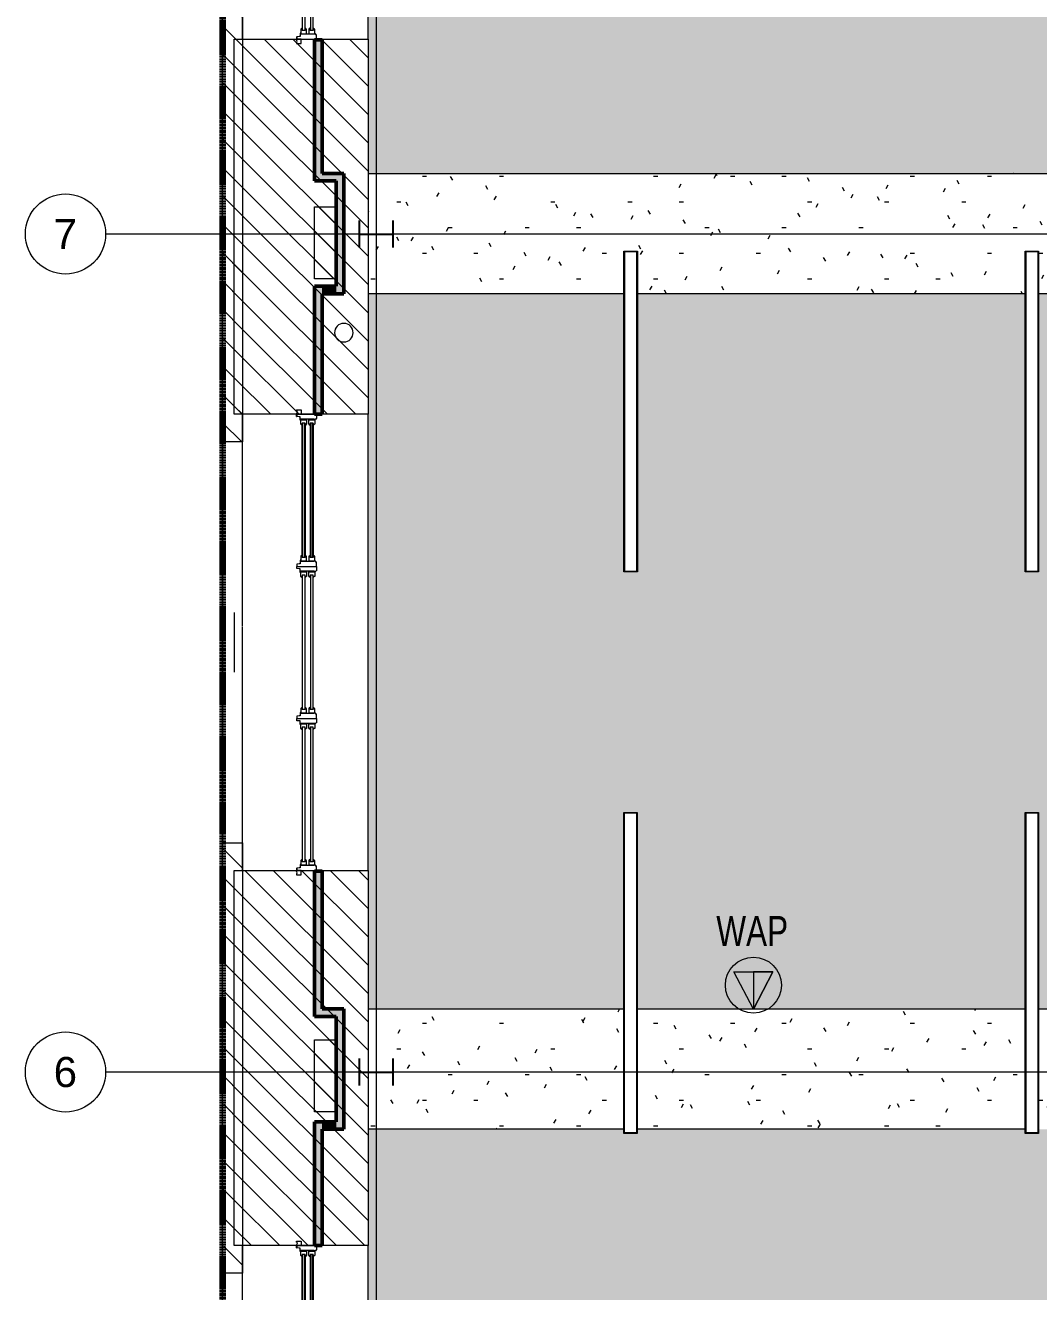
# Model space of a CAD drawing. Header units: inches. Extents: x -956 to 1409, y -1120 to 895.
# Drawn here: x -955.8 to -652.8, y -42 to 337 of the extents above; entities that cross this region are included whole.
import ezdxf

# ---------------------------------------------------------------- set-up
doc = ezdxf.new("R2010")
doc.units = ezdxf.units.IN
doc.header["$MEASUREMENT"] = 0
for name, pattern in [('Double Dash 3_8_', [1, 0.375, -0.125, 0.125, -0.125, 0.125, -0.125]), ('Grid Line', [0.875, 0.5, -0.125, 0.125, -0.125]), ('Grid Line 1_2_', [0.875, 0.5, -0.125, 0.125, -0.125]), ('Grid Line 1_4_', [0.4375, 0.25, -0.0625, 0.0625, -0.0625]), ('Overhead', [0.15625, 0.09375, -0.0625])]:
    doc.linetypes.add(name, pattern=pattern)
for name, color, linetype, lineweight in [('A-ANNO-NOTE', 131, 'Continuous', 9), ('A-CLNG', 13, 'Continuous', 13), ('A-CLNG-PATT', 13, 'Continuous', 13), ('A-DETL', 90, 'Continuous', 9), ('A-DETL-GENF', 92, 'Continuous', 13), ('A-GENM', 13, 'Continuous', 13), ('A-GLAZ', 151, 'Continuous', 13), ('A-WALL', 113, 'Continuous', 13), ('A-WALL-PATT', 111, 'Continuous', 13), ('E-LITE-EQPM', 33, 'Continuous', 9), ('I-WALL', 2, 'Continuous', 13), ('S-COLS-SYMB', 171, 'Continuous', 20), ('S-GRID', 1, 'Continuous', 9), ('S-GRID-IDEN', 1, 'Continuous', 9)]:
    doc.layers.add(name, color=color, linetype=linetype, lineweight=lineweight)
doc.styles.add('Arial', font='arial.ttf', dxfattribs={"height": 9})
doc.styles.add('Arial_1', font='arial.ttf', dxfattribs={"width": 0.75, "height": 9})
pattern_1 = [(135, (0, 0), (-4.24264, -4.24264), [])]
pattern_2 = [(0, (0, 0), (30.72, 7.68), [1.267, -21.773, 1.267, -21.773, -122.88]), (0, (0, 0), (30.72, 7.68), [-46.08, 1.267, -44.813, 1.267, -21.773, -53.76]), (0, (0, 0), (30.72, 7.68), [-115.2, 1.267, -14.093, 1.267, -37.133]), (120, (11.52, 3.84), (-22.011075, 22.7643), [1.267, -21.773, 1.267, -21.773, -122.88]), (120, (11.52, 3.84), (-22.011075, 22.7643), [-46.08, 1.267, -44.813, 1.267, -21.773, -53.76]), (120, (11.52, 3.84), (-22.011075, 22.7643), [-115.2, 1.267, -14.093, 1.267, -37.133]), (240, (15.36, 19.2), (-8.708925, -30.4443), [1.267, -21.773, 1.267, -21.773, -122.88]), (240, (15.36, 19.2), (-8.708925, -30.4443), [-46.08, 1.267, -44.813, 1.267, -21.773, -53.76]), (240, (15.36, 19.2), (-8.708925, -30.4443), [-115.2, 1.267, -14.093, 1.267, -37.133])]

# ---------------------------------------------------------------- blocks, each defined once
blk = doc.blocks.new('Lighting - Pendant-Finelite-HP4-D - HP-4 D-8_-SO-3000K-120-FA-SC-3361575-7TH FLOOR TELECOM RCP')
at = {"layer": 'E-LITE-EQPM', "color": 9}
for p, q in [((48, 2), (-48, 2)), ((-48, 2), (-48, -2)), ((47.875, 1.875), (-47.875, 1.875)), ((-47.875, 1.875), (-47.875, -1.875)), ((-47.875, 1.875), (47.875, 1.875)), ((-47.875, -1.875), (-47.875, 1.875)), ((47.875, -1.875), (47.875, 1.875)), ((47.875, 1.875), (47.875, -1.875)), ((48, -2), (48, 2)), ((-48, -2), (48, -2)), ((-47.875, -1.875), (47.875, -1.875)), ((47.875, -1.875), (-47.875, -1.875))]:
    blk.add_line(p, q, dxfattribs=at)
blk = doc.blocks.new('Window_Double-Hung-3-Wide-Sterling_Kolbe - 11Ft 4 1_2In W x 6Ft 8 7_16In  H _UDH4036-3_-4393387-7TH FLOOR TELECOM RCP')
at = {"layer": 'A-DETL-GENF', "lineweight": 9}
h = blk.add_hatch(color=256, dxfattribs=at)
h.paths.add_polyline_path([(52.24, -7.16), (52.24, -7.04), (12.24, -7.04), (12.24, -7.16), (32.76, -7.16)], flags=0)
h.paths.add_polyline_path([(52.24, -7.79), (12.24, -7.79), (12.24, -7.91), (52.24, -7.91)], flags=0)
h.paths.add_polyline_path([(52.24, -5.34), (12.24, -5.34), (12.24, -5.46), (52.24, -5.46)], flags=0)
h.paths.add_polyline_path([(52.24, -4.59), (12.24, -4.59), (12.24, -4.71), (52.24, -4.71)], flags=0)
h = blk.add_hatch(color=256, dxfattribs=at)
h.paths.add_polyline_path([(97.74, -5.46), (97.74, -5.34), (57.74, -5.34), (57.74, -5.46)], flags=0)
h.paths.add_polyline_path([(97.74, -4.71), (97.74, -4.59), (57.74, -4.59), (57.74, -4.71)], flags=0)
h.paths.add_polyline_path([(97.74, -7.79), (57.74, -7.79), (57.74, -7.91), (97.74, -7.91)], flags=0)
h.paths.add_polyline_path([(97.74, -7.04), (57.74, -7.04), (57.74, -7.16), (97.74, -7.16)], flags=0)
at = {"layer": 'A-GLAZ', "lineweight": 9}
h = blk.add_hatch(color=256, dxfattribs=at)
h.paths.add_polyline_path([(6.74, -5.34), (-33.26, -5.34), (-33.26, -5.46), (6.74, -5.46)], flags=0)
h.paths.add_polyline_path([(6.74, -7.04), (-33.26, -7.04), (-33.26, -7.16), (6.74, -7.16)], flags=0)
h.paths.add_polyline_path([(6.74, -7.91), (6.74, -7.79), (-33.26, -7.79), (-33.26, -7.91)], flags=0)
h.paths.add_polyline_path([(6.74, -4.59), (-33.26, -4.59), (-33.26, -4.71), (6.74, -4.71)], flags=0)
at = {"layer": 'A-DETL-GENF', "color": 9, "lineweight": 9}
for p, q in [((-36.01, -3.66), (-34.71, -3.66)), ((-36.01, -9.53), (-36.01, -3.66)), ((-34.71, -3.66), (-34.71, -3.78)), ((-34.71, -3.78), (-34.46, -3.94)), ((8.19, -3.78), (7.94, -3.94)), ((8.19, -3.66), (8.19, -3.78)), ((9.49, -3.66), (8.19, -3.66)), ((9.49, -3.66), (10.79, -3.66)), ((9.49, -9.53), (9.49, -3.66)), ((9.49, -9.53), (9.49, -3.66)), ((10.79, -3.66), (10.79, -3.78)), ((10.79, -3.78), (11.04, -3.94)), ((53.69, -3.78), (53.44, -3.94)), ((53.69, -3.66), (53.69, -3.78)), ((54.99, -3.66), (53.69, -3.66)), ((54.99, -9.53), (54.99, -3.66)), ((54.99, -3.66), (56.29, -3.66)), ((54.99, -9.53), (54.99, -3.66)), ((56.29, -3.66), (56.29, -3.78)), ((56.29, -3.78), (56.54, -3.94)), ((99.19, -3.78), (98.94, -3.94)), ((99.19, -3.66), (99.19, -3.78)), ((100.49, -3.66), (99.19, -3.66)), ((100.49, -9.53), (100.49, -3.66)), ((-34.53, -4.3), (-34.53, -8.46)), ((-34.46, -4.3), (-34.53, -4.3)), ((-34.46, -3.94), (-34.46, -4.3)), ((-34.37, -4.18), (-33.01, -4.18)), ((-34.37, -5.9), (-34.37, -4.18)), ((-33.01, -5.9), (-34.37, -5.9)), ((-34.37, -6.62), (-33.01, -6.62)), ((-34.37, -8.34), (-34.37, -6.62)), ((-32.76, -4.59), (-33.38, -4.59)), ((-33.38, -4.59), (-33.38, -5.52)), ((-33.38, -5.52), (-32.76, -5.52)), ((-32.76, -7.03), (-33.38, -7.03)), ((-33.38, -7.03), (-33.38, -7.97)), ((6.74, -4.59), (-33.26, -4.59)), ((-33.26, -4.59), (-33.26, -4.71)), ((-33.26, -4.59), (6.74, -4.59)), ((-33.26, -4.71), (-33.26, -4.59)), ((-33.26, -4.71), (6.74, -4.71)), ((6.74, -4.71), (-33.26, -4.71)), ((6.74, -5.34), (-33.26, -5.34)), ((-33.26, -5.34), (-33.26, -5.46)), ((-33.26, -5.34), (6.74, -5.34)), ((-33.26, -5.46), (-33.26, -5.34)), ((-33.26, -5.46), (6.74, -5.46)), ((6.74, -5.46), (-33.26, -5.46)), ((6.74, -7.04), (-33.26, -7.04)), ((-33.26, -7.04), (-33.26, -7.16)), ((-33.26, -7.04), (6.74, -7.04)), ((-33.26, -7.16), (-33.26, -7.04)), ((-33.26, -7.16), (6.74, -7.16)), ((6.74, -7.16), (-33.26, -7.16)), ((-33.01, -4.18), (-33.01, -4.27)), ((-33.01, -4.27), (-32.76, -4.52)), ((-33.01, -5.84), (-32.76, -5.59)), ((-32.76, -5.59), (-33.01, -5.84)), ((-33.01, -5.9), (-33.01, -5.84)), ((-33.01, -5.84), (-33.01, -5.9)), ((-33.01, -6.62), (-33.01, -6.72)), ((-33.01, -6.72), (-32.76, -6.97)), ((-32.76, -4.52), (-32.76, -4.59)), ((-32.76, -5.59), (-32.76, -5.52)), ((-32.76, -5.52), (-32.76, -5.59)), ((-32.76, -6.97), (-32.76, -7.03)), ((6.49, -4.27), (6.24, -4.52)), ((6.24, -4.52), (6.24, -4.59)), ((6.24, -4.59), (6.87, -4.59)), ((6.24, -5.59), (6.24, -5.52)), ((6.24, -5.52), (6.24, -5.59)), ((6.87, -5.52), (6.24, -5.52)), ((6.49, -5.84), (6.24, -5.59)), ((6.24, -5.59), (6.49, -5.84)), ((6.49, -6.72), (6.24, -6.97)), ((6.24, -6.97), (6.24, -7.03)), ((6.24, -7.03), (6.87, -7.03)), ((6.49, -4.18), (6.49, -4.27)), ((7.85, -4.18), (6.49, -4.18)), ((6.49, -5.9), (6.49, -5.84)), ((6.49, -5.84), (6.49, -5.9)), ((6.49, -5.9), (7.85, -5.9)), ((6.49, -6.62), (6.49, -6.72)), ((7.85, -6.62), (6.49, -6.62)), ((6.74, -4.71), (6.74, -4.59)), ((6.74, -4.59), (6.74, -4.71)), ((6.74, -5.46), (6.74, -5.34)), ((6.74, -5.34), (6.74, -5.46)), ((6.74, -7.16), (6.74, -7.04)), ((6.74, -7.04), (6.74, -7.16)), ((6.87, -4.59), (6.87, -5.52)), ((6.87, -7.03), (6.87, -7.97)), ((7.85, -5.9), (7.85, -4.18)), ((7.85, -8.34), (7.85, -6.62)), ((7.94, -3.94), (7.94, -4.3)), ((7.94, -4.3), (8.01, -4.3)), ((8.01, -4.3), (8.01, -8.46)), ((10.97, -4.3), (10.97, -8.46)), ((11.04, -4.3), (10.97, -4.3)), ((11.04, -3.94), (11.04, -4.3)), ((11.13, -4.18), (12.49, -4.18)), ((11.13, -5.9), (11.13, -4.18)), ((12.49, -5.9), (11.13, -5.9)), ((11.13, -6.62), (12.49, -6.62)), ((11.13, -8.34), (11.13, -6.62)), ((12.74, -4.59), (12.12, -4.59)), ((12.12, -4.59), (12.12, -5.52)), ((12.12, -5.52), (12.74, -5.52)), ((12.74, -7.03), (12.12, -7.03)), ((12.12, -7.03), (12.12, -7.97)), ((52.24, -4.59), (12.24, -4.59)), ((12.24, -4.59), (12.24, -4.71)), ((52.24, -4.59), (12.24, -4.59)), ((12.24, -4.59), (12.24, -4.71)), ((12.24, -4.71), (52.24, -4.71)), ((12.24, -4.71), (52.24, -4.71)), ((52.24, -5.34), (12.24, -5.34)), ((12.24, -5.34), (12.24, -5.46)), ((52.24, -5.34), (12.24, -5.34)), ((12.24, -5.34), (12.24, -5.46)), ((12.24, -5.46), (52.24, -5.46)), ((12.24, -5.46), (52.24, -5.46)), ((52.24, -7.04), (12.24, -7.04)), ((12.24, -7.04), (12.24, -7.16)), ((52.24, -7.04), (12.24, -7.04)), ((12.24, -7.04), (12.24, -7.16)), ((12.24, -7.16), (52.24, -7.16)), ((12.24, -7.16), (52.24, -7.16)), ((12.49, -4.18), (12.49, -4.27)), ((12.49, -4.27), (12.74, -4.52)), ((12.49, -5.84), (12.74, -5.59)), ((12.74, -5.59), (12.49, -5.84)), ((12.49, -5.9), (12.49, -5.84)), ((12.49, -5.84), (12.49, -5.9)), ((12.49, -6.62), (12.49, -6.72)), ((12.49, -6.72), (12.74, -6.97)), ((12.74, -4.52), (12.74, -4.59)), ((12.74, -5.59), (12.74, -5.52)), ((12.74, -5.52), (12.74, -5.59)), ((12.74, -6.97), (12.74, -7.03)), ((51.99, -4.27), (51.74, -4.52)), ((51.74, -4.52), (51.74, -4.59)), ((51.74, -4.59), (52.37, -4.59)), ((51.74, -5.59), (51.74, -5.52)), ((51.74, -5.52), (51.74, -5.59)), ((52.37, -5.52), (51.74, -5.52)), ((51.99, -5.84), (51.74, -5.59)), ((51.74, -5.59), (51.99, -5.84)), ((51.99, -6.72), (51.74, -6.97)), ((51.74, -6.97), (51.74, -7.03)), ((51.74, -7.03), (52.37, -7.03)), ((51.99, -4.18), (51.99, -4.27)), ((53.35, -4.18), (51.99, -4.18)), ((51.99, -5.9), (51.99, -5.84)), ((51.99, -5.84), (51.99, -5.9)), ((51.99, -5.9), (53.35, -5.9)), ((51.99, -6.62), (51.99, -6.72)), ((53.35, -6.62), (51.99, -6.62)), ((52.24, -4.71), (52.24, -4.59)), ((52.24, -4.71), (52.24, -4.59)), ((52.24, -5.46), (52.24, -5.34)), ((52.24, -5.46), (52.24, -5.34)), ((52.24, -7.16), (52.24, -7.04)), ((52.24, -7.16), (52.24, -7.04)), ((52.37, -4.59), (52.37, -5.52)), ((52.37, -7.03), (52.37, -7.97)), ((53.35, -5.9), (53.35, -4.18)), ((53.35, -8.34), (53.35, -6.62)), ((53.44, -3.94), (53.44, -4.3)), ((53.44, -4.3), (53.51, -4.3)), ((53.51, -4.3), (53.51, -8.46)), ((56.47, -4.3), (56.47, -8.46)), ((56.54, -4.3), (56.47, -4.3)), ((56.54, -3.94), (56.54, -4.3)), ((56.63, -4.18), (57.99, -4.18)), ((56.63, -5.9), (56.63, -4.18)), ((57.99, -5.9), (56.63, -5.9)), ((56.63, -6.62), (57.99, -6.62)), ((56.63, -8.34), (56.63, -6.62)), ((58.24, -4.59), (57.62, -4.59)), ((57.62, -4.59), (57.62, -5.52)), ((57.62, -5.52), (58.24, -5.52)), ((58.24, -7.03), (57.62, -7.03)), ((57.62, -7.03), (57.62, -7.97)), ((97.74, -4.59), (57.74, -4.59)), ((57.74, -4.59), (57.74, -4.71)), ((97.74, -4.59), (57.74, -4.59)), ((57.74, -4.59), (57.74, -4.71)), ((57.74, -4.71), (97.74, -4.71)), ((57.74, -4.71), (97.74, -4.71)), ((97.74, -5.34), (57.74, -5.34)), ((57.74, -5.34), (57.74, -5.46)), ((97.74, -5.34), (57.74, -5.34)), ((57.74, -5.34), (57.74, -5.46)), ((57.74, -5.46), (97.74, -5.46)), ((57.74, -5.46), (97.74, -5.46)), ((97.74, -7.04), (57.74, -7.04)), ((57.74, -7.04), (57.74, -7.16)), ((97.74, -7.04), (57.74, -7.04)), ((57.74, -7.04), (57.74, -7.16)), ((57.74, -7.16), (97.74, -7.16)), ((57.74, -7.16), (97.74, -7.16)), ((57.99, -4.18), (57.99, -4.27)), ((57.99, -4.27), (58.24, -4.52)), ((57.99, -5.84), (58.24, -5.59)), ((58.24, -5.59), (57.99, -5.84)), ((57.99, -5.9), (57.99, -5.84)), ((57.99, -5.84), (57.99, -5.9)), ((57.99, -6.62), (57.99, -6.72)), ((57.99, -6.72), (58.24, -6.97)), ((58.24, -4.52), (58.24, -4.59)), ((58.24, -5.59), (58.24, -5.52)), ((58.24, -5.52), (58.24, -5.59)), ((58.24, -6.97), (58.24, -7.03)), ((97.49, -4.27), (97.24, -4.52)), ((97.24, -4.52), (97.24, -4.59)), ((97.24, -4.59), (97.87, -4.59)), ((97.24, -5.59), (97.24, -5.52)), ((97.24, -5.52), (97.24, -5.59)), ((97.87, -5.52), (97.24, -5.52)), ((97.49, -5.84), (97.24, -5.59)), ((97.24, -5.59), (97.49, -5.84)), ((97.49, -6.72), (97.24, -6.97)), ((97.24, -6.97), (97.24, -7.03)), ((97.24, -7.03), (97.87, -7.03)), ((97.49, -4.18), (97.49, -4.27)), ((98.85, -4.18), (97.49, -4.18)), ((97.49, -5.9), (97.49, -5.84)), ((97.49, -5.84), (97.49, -5.9)), ((97.49, -5.9), (98.85, -5.9)), ((97.49, -6.62), (97.49, -6.72)), ((98.85, -6.62), (97.49, -6.62)), ((97.74, -4.71), (97.74, -4.59)), ((97.74, -4.71), (97.74, -4.59)), ((97.74, -5.46), (97.74, -5.34)), ((97.74, -5.46), (97.74, -5.34)), ((97.74, -7.16), (97.74, -7.04)), ((97.74, -7.16), (97.74, -7.04)), ((97.87, -4.59), (97.87, -5.52)), ((97.87, -7.03), (97.87, -7.97)), ((98.85, -5.9), (98.85, -4.18)), ((98.85, -8.34), (98.85, -6.62)), ((98.94, -3.94), (98.94, -4.3)), ((98.94, -4.3), (99.01, -4.3)), ((99.01, -4.3), (99.01, -8.46)), ((-37.32, -8.23), (-36.01, -8.23)), ((-37.32, -9.6), (-37.32, -8.23)), ((-37, -9.6), (-37.32, -9.6)), ((-37, -9.54), (-36.67, -9.41)), ((-37, -9.6), (-37, -9.54)), ((-36.67, -9.41), (-36.25, -9.6)), ((-35.33, -9.6), (-36.25, -9.6)), ((-36.01, -8.23), (-36.01, -9.53)), ((-35.32, -9.53), (-36.01, -9.53)), ((-36.01, -9.53), (-35.32, -9.53)), ((-35.33, -9.6), (-35.32, -9.53)), ((-35.26, -8.78), (-35.32, -9.53)), ((-35.26, -8.54), (-35.26, -8.78)), ((-34.53, -8.54), (-35.26, -8.54)), ((-34.53, -8.46), (-34.21, -8.46)), ((-34.21, -8.54), (-34.53, -8.54)), ((-33.01, -8.34), (-34.37, -8.34)), ((-34.21, -8.46), (-34.21, -8.54)), ((-33.38, -7.97), (-32.76, -7.97)), ((6.74, -7.79), (-33.26, -7.79)), ((-33.26, -7.79), (-33.26, -7.91)), ((-33.26, -7.79), (6.74, -7.79)), ((-33.26, -7.91), (-33.26, -7.79)), ((-33.26, -7.91), (6.74, -7.91)), ((6.74, -7.91), (-33.26, -7.91)), ((-33.01, -8.28), (-32.76, -8.03)), ((-32.76, -8.03), (-33.01, -8.28)), ((-33.01, -8.34), (-33.01, -8.28)), ((-33.01, -8.28), (-33.01, -8.34)), ((-32.76, -8.03), (-32.76, -7.97)), ((-32.76, -7.97), (-32.76, -8.03)), ((6.24, -8.03), (6.24, -7.97)), ((6.24, -7.97), (6.24, -8.03)), ((6.87, -7.97), (6.24, -7.97)), ((6.49, -8.28), (6.24, -8.03)), ((6.24, -8.03), (6.49, -8.28)), ((6.49, -8.34), (6.49, -8.28)), ((6.49, -8.28), (6.49, -8.34)), ((6.49, -8.34), (7.85, -8.34)), ((6.74, -7.91), (6.74, -7.79)), ((6.74, -7.79), (6.74, -7.91)), ((7.69, -8.46), (7.69, -8.54)), ((8.01, -8.46), (7.69, -8.46)), ((7.69, -8.54), (8.01, -8.54)), ((8.01, -8.54), (8.74, -8.54)), ((8.74, -8.54), (8.74, -8.78)), ((8.74, -8.78), (8.81, -9.53)), ((8.81, -9.53), (9.49, -9.53)), ((10.18, -9.53), (9.49, -9.53)), ((10.24, -8.78), (10.18, -9.53)), ((10.24, -8.54), (10.24, -8.78)), ((10.97, -8.54), (10.24, -8.54)), ((10.97, -8.46), (11.29, -8.46)), ((11.29, -8.54), (10.97, -8.54)), ((12.49, -8.34), (11.13, -8.34)), ((11.29, -8.46), (11.29, -8.54)), ((12.12, -7.97), (12.74, -7.97)), ((52.24, -7.79), (12.24, -7.79)), ((12.24, -7.79), (12.24, -7.91)), ((52.24, -7.79), (12.24, -7.79)), ((12.24, -7.79), (12.24, -7.91)), ((12.24, -7.91), (52.24, -7.91)), ((12.24, -7.91), (52.24, -7.91)), ((12.49, -8.28), (12.74, -8.03)), ((12.74, -8.03), (12.49, -8.28)), ((12.49, -8.34), (12.49, -8.28)), ((12.49, -8.28), (12.49, -8.34)), ((12.74, -8.03), (12.74, -7.97)), ((12.74, -7.97), (12.74, -8.03)), ((51.74, -8.03), (51.74, -7.97)), ((51.74, -7.97), (51.74, -8.03)), ((52.37, -7.97), (51.74, -7.97)), ((51.99, -8.28), (51.74, -8.03)), ((51.74, -8.03), (51.99, -8.28)), ((51.99, -8.34), (51.99, -8.28)), ((51.99, -8.28), (51.99, -8.34)), ((51.99, -8.34), (53.35, -8.34)), ((52.24, -7.91), (52.24, -7.79)), ((52.24, -7.91), (52.24, -7.79)), ((53.19, -8.46), (53.19, -8.54)), ((53.51, -8.46), (53.19, -8.46)), ((53.19, -8.54), (53.51, -8.54)), ((53.51, -8.54), (54.24, -8.54)), ((54.24, -8.54), (54.24, -8.78)), ((54.24, -8.78), (54.31, -9.53)), ((54.31, -9.53), (54.99, -9.53)), ((55.68, -9.53), (54.99, -9.53)), ((55.74, -8.78), (55.68, -9.53)), ((55.74, -8.54), (55.74, -8.78)), ((56.47, -8.54), (55.74, -8.54)), ((56.47, -8.46), (56.79, -8.46)), ((56.79, -8.54), (56.47, -8.54)), ((57.99, -8.34), (56.63, -8.34)), ((56.79, -8.46), (56.79, -8.54)), ((57.62, -7.97), (58.24, -7.97)), ((97.74, -7.79), (57.74, -7.79)), ((57.74, -7.79), (57.74, -7.91)), ((97.74, -7.79), (57.74, -7.79)), ((57.74, -7.79), (57.74, -7.91)), ((57.74, -7.91), (97.74, -7.91)), ((57.74, -7.91), (97.74, -7.91)), ((57.99, -8.28), (58.24, -8.03)), ((58.24, -8.03), (57.99, -8.28)), ((57.99, -8.34), (57.99, -8.28)), ((57.99, -8.28), (57.99, -8.34)), ((58.24, -8.03), (58.24, -7.97)), ((58.24, -7.97), (58.24, -8.03)), ((97.24, -8.03), (97.24, -7.97)), ((97.24, -7.97), (97.24, -8.03)), ((97.87, -7.97), (97.24, -7.97)), ((97.49, -8.28), (97.24, -8.03)), ((97.24, -8.03), (97.49, -8.28)), ((97.49, -8.34), (97.49, -8.28)), ((97.49, -8.28), (97.49, -8.34)), ((97.49, -8.34), (98.85, -8.34)), ((97.74, -7.91), (97.74, -7.79)), ((97.74, -7.91), (97.74, -7.79)), ((98.69, -8.46), (98.69, -8.54)), ((99.01, -8.46), (98.69, -8.46)), ((98.69, -8.54), (99.01, -8.54)), ((99.01, -8.54), (99.74, -8.54)), ((99.74, -8.54), (99.74, -8.78)), ((99.74, -8.78), (99.81, -9.53)), ((99.81, -9.53), (100.49, -9.53)), ((100.49, -9.53), (99.81, -9.53)), ((99.82, -9.6), (99.81, -9.53)), ((99.82, -9.6), (100.74, -9.6)), ((101.8, -8.23), (100.49, -8.23)), ((100.49, -8.23), (100.49, -9.53)), ((101.16, -9.41), (100.74, -9.6)), ((101.49, -9.54), (101.16, -9.41)), ((101.49, -9.6), (101.49, -9.54)), ((101.49, -9.6), (101.8, -9.6)), ((101.8, -9.6), (101.8, -8.23))]:
    blk.add_line(p, q, dxfattribs=at)
blk = doc.blocks.new('Opening-Elliptical Arch - Exterior Window Arch-3211843-7TH FLOOR TELECOM RCP')
at = {"layer": 'A-GENM', "linetype": 'Overhead', "lineweight": 9}
for p, q in [((-68.82, 3), (68.18, 3)), ((-68.82, -3), (68.18, -3))]:
    blk.add_line(p, q, dxfattribs=at)
blk = doc.blocks.new('Pier D3 - Pier D3-4358038-7TH FLOOR TELECOM RCP')
at = {"layer": 'A-WALL-PATT', "lineweight": 9}
h = blk.add_hatch(dxfattribs=at)
h.set_pattern_fill('FP_1', color=9, style=0, pattern_type=2)
h.set_pattern_definition(pattern_1)
h.paths.add_polyline_path([(-862.85, 261.13), (-862.85, 282.63), (-869.35, 282.63), (-869.35, 261.13)], flags=0)
h = blk.add_hatch(dxfattribs=at)
h.set_pattern_fill('FP_1', color=9, style=0, pattern_type=2)
h.set_pattern_definition(pattern_1)
h.paths.add_polyline_path([(-862.85, 11.88), (-862.85, 33.38), (-869.35, 33.38), (-869.35, 11.88)], flags=0)
at = {"layer": 'A-WALL', "color": 53, "lineweight": 20}
for p, q in [((-869.35, 261.13), (-869.35, 282.63)), ((-869.35, 282.63), (-862.85, 282.63)), ((-862.85, 282.63), (-862.85, 261.13)), ((-862.85, 261.13), (-869.35, 261.13)), ((-869.35, 11.88), (-869.35, 33.38)), ((-869.35, 33.38), (-862.85, 33.38)), ((-862.85, 33.38), (-862.85, 11.88)), ((-862.85, 11.88), (-869.35, 11.88))]:
    blk.add_line(p, q, dxfattribs=at)
blk = doc.blocks.new('Pipe-Column - Steam - insulated-4697277-7TH FLOOR TELECOM RCP')
at = {"layer": 'S-COLS-SYMB', "color": 53}
for start, end in [(360, 180), (180, 360)]:
    blk.add_arc((0, 0), 2.78, start, end, dxfattribs=at)
blk = doc.blocks.new('Grid - Grid Head - Circle-20770-7TH FLOOR TELECOM RCP')
at = {"layer": 'S-GRID-IDEN', "color": 9}
blk.add_circle((0, 0), 0.125, dxfattribs=at)
blk = doc.blocks.new('18433_1 - AEO NY - CENTRAL_rvt-1-7TH FLOOR TELECOM RCP')
at = {"layer": 'A-CLNG-PATT'}
h = blk.add_hatch(dxfattribs=at)
h.set_pattern_fill('FP_12', color=253, style=0, pattern_type=2)
h.set_pattern_definition(pattern_2)
h.paths.add_polyline_path([(-261.08, -537.62), (-227.98, -537.62), (-227.98, -527.62), (-219.98, -527.62), (-219.98, -509.12), (-210.98, -509.12), (-210.98, -361.74), (-211.98, -361.74), (-211.98, -243.37), (-299.98, -243.37), (-299.98, -537.62)], flags=0)
h.paths.add_polyline_path([(-423.69, -537.62), (-356.48, -537.62), (-356.48, -525.62), (-323.98, -525.62), (-323.98, -537.62), (-305.35, -537.62), (-305.35, -525.37), (-321.35, -525.37), (-321.35, -427.37), (-305.35, -427.37), (-305.35, -243.37), (-386.84, -243.37), (-386.84, -318.61), (-390.84, -318.61), (-390.84, -243.37), (-496.9, -243.37), (-496.9, -318.61), (-500.9, -318.61), (-500.9, -243.37), (-562.04, -243.37), (-562.04, -427.37), (-500.9, -427.37), (-500.9, -402.61), (-496.9, -402.61), (-496.9, -427.37), (-390.84, -427.37), (-390.84, -402.61), (-386.84, -402.61), (-386.84, -427.37), (-370.04, -427.37), (-370.04, -525.37), (-578.04, -525.37), (-578.04, -243.37), (-578.35, -243.37), (-578.35, -528.62), (-563.48, -528.62), (-563.48, -537.62)], flags=0)
h.paths.add_polyline_path([(-349.48, -537.62), (-349.48, -529.87), (-352.23, -529.87), (-352.23, -537.62)], flags=0)
h.paths.add_polyline_path([(-567.73, -537.62), (-567.73, -532.87), (-578.07, -532.87), (-578.07, -537.62), (-572.48, -537.62)], flags=0)
h.paths.add_polyline_path([(-606.23, -537.62), (-602.07, -537.62), (-602.07, -532.87), (-606.23, -532.87), (-606.23, -535.37)], flags=0)
h.paths.add_polyline_path([(-817.07, -535.37), (-610.48, -535.37), (-610.48, -528.62), (-583.23, -528.62), (-583.23, -526.62), (-662.91, -526.62), (-662.91, -498.61), (-665.8, -498.61), (-665.8, -402.61), (-661.8, -402.61), (-661.8, -428.62), (-583.23, -428.62), (-583.23, -422.62), (-598.91, -422.62), (-598.91, -386.62), (-662.91, -386.62), (-662.91, -318.61), (-665.8, -318.61), (-665.8, -243.37), (-666.35, -243.37), (-666.35, -246.62), (-730.35, -246.62), (-730.35, -243.37), (-762.35, -243.37), (-762.35, -246.62), (-771.86, -246.62), (-771.86, -288.62), (-694.91, -288.62), (-694.91, -386.62), (-790.91, -386.62), (-790.91, -288.62), (-775.86, -288.62), (-775.86, -246.62), (-842.35, -246.62), (-842.35, -243.37), (-853.35, -243.37), (-853.35, -535.37)], flags=0)
h.paths.add_polyline_path([(-748.89, -526.62), (-850.85, -526.62), (-850.85, -428.62), (-706.85, -428.62), (-706.85, -526.62), (-738.85, -526.62)], flags=0)
h.paths.add_polyline_path([(-255.48, -481.68), (-256.53, -481.54), (-257.51, -481.14), (-258.35, -480.49), (-259, -479.65), (-259.4, -478.67), (-259.54, -477.62), (-259.4, -476.57), (-259, -475.59), (-258.35, -474.75), (-257.51, -474.1), (-256.53, -473.7), (-255.48, -473.56), (-254.43, -473.7), (-253.45, -474.1), (-252.6, -474.75), (-251.96, -475.59), (-251.55, -476.57), (-251.41, -477.62), (-251.55, -478.67), (-251.96, -479.65), (-252.6, -480.49), (-253.45, -481.14), (-254.43, -481.54)], flags=0)
h.paths.add_polyline_path([(-255.48, -421.68), (-256.53, -421.54), (-257.51, -421.14), (-258.35, -420.49), (-259, -419.65), (-259.4, -418.67), (-259.54, -417.62), (-259.4, -416.57), (-259, -415.59), (-258.35, -414.75), (-257.51, -414.1), (-256.53, -413.7), (-255.48, -413.56), (-254.43, -413.7), (-253.45, -414.1), (-252.6, -414.75), (-251.96, -415.59), (-251.55, -416.57), (-251.41, -417.62), (-251.55, -418.67), (-251.96, -419.65), (-252.6, -420.49), (-253.45, -421.14), (-254.43, -421.54)], flags=0)
h.paths.add_polyline_path([(-255.48, -361.68), (-256.53, -361.54), (-257.51, -361.14), (-258.35, -360.49), (-259, -359.65), (-259.4, -358.67), (-259.54, -357.62), (-259.4, -356.57), (-259, -355.59), (-258.35, -354.75), (-257.51, -354.1), (-256.53, -353.7), (-255.48, -353.56), (-254.43, -353.7), (-253.45, -354.1), (-252.6, -354.75), (-251.96, -355.59), (-251.55, -356.57), (-251.41, -357.62), (-251.55, -358.67), (-251.96, -359.65), (-252.6, -360.49), (-253.45, -361.14), (-254.43, -361.54)], flags=0)
h.paths.add_polyline_path([(-255.48, -301.68), (-256.53, -301.54), (-257.51, -301.14), (-258.35, -300.49), (-259, -299.65), (-259.4, -298.67), (-259.54, -297.62), (-259.4, -296.57), (-259, -295.59), (-258.35, -294.75), (-257.51, -294.1), (-256.53, -293.7), (-255.48, -293.56), (-254.43, -293.7), (-253.45, -294.1), (-252.6, -294.75), (-251.96, -295.59), (-251.55, -296.57), (-251.41, -297.62), (-251.55, -298.67), (-251.96, -299.65), (-252.6, -300.49), (-253.45, -301.14), (-254.43, -301.54)], flags=0)
h.paths.add_polyline_path([(-629, -288.62), (-598.91, -288.62), (-598.91, -252.62), (-583.23, -252.62), (-583.23, -243.37), (-661.8, -243.37), (-661.8, -288.62), (-630.91, -288.62)], flags=0)
h.paths.add_polyline_path([(-305.35, -207.37), (-305.35, -197.62), (-363.1, -197.62), (-363.1, -207.37), (-315.1, -207.37)], flags=0)
h.paths.add_polyline_path([(-220.43, -207.37), (-211.98, -207.37), (-211.98, -186.24), (-210.98, -186.24), (-210.98, -48.37), (45.27, -48.37), (45.27, -53.62), (99.27, -53.62), (99.27, -48.37), (317.04, -48.37), (317.04, 11.88), (228.2, 11.88), (228.2, 5.39), (224.2, 5.39), (224.2, 11.88), (-11.8, 11.88), (-11.8, 5.39), (-15.8, 5.39), (-15.8, 11.88), (-337.6, 11.88), (-337.6, 6.63), (-412.8, 6.63), (-412.8, 5.39), (-416.8, 5.39), (-416.8, 6.63), (-532.8, 6.63), (-532.8, 5.39), (-536.8, 5.39), (-536.8, 6.63), (-652.8, 6.63), (-652.8, 5.39), (-656.8, 5.39), (-656.8, 6.63), (-772.86, 6.63), (-772.86, 5.39), (-776.86, 5.39), (-776.86, 6.63), (-853.35, 6.63), (-853.35, -192.24), (-838.91, -192.24), (-838.91, -190.24), (-318.91, -190.24), (-318.91, -192.24), (-299.98, -192.24), (-299.98, -207.37), (-261.08, -207.37)], flags=0)
h.paths.add_polyline_path([(-583.23, -207.37), (-583.23, -197.62), (-666.35, -197.62), (-666.35, -207.37), (-586.29, -207.37)], flags=0)
h.paths.add_polyline_path([(-748.89, -207.37), (-730.35, -207.37), (-730.35, -197.62), (-762.35, -197.62), (-762.35, -207.37)], flags=0)
h.paths.add_polyline_path([(-578.35, -207.37), (-559.1, -207.37), (-559.1, -197.62), (-578.35, -197.62), (-578.35, -199.29)], flags=0)
h.paths.add_polyline_path([(-853.35, -207.37), (-842.35, -207.37), (-842.35, -197.62), (-853.35, -197.62)], flags=0)
h.paths.add_polyline_path([(-776.67, -162.61), (-776.8, -162.61), (-776.8, -66.61), (-772.8, -66.61), (-772.8, -162.61), (-772.92, -162.61)], flags=0)
h.paths.add_polyline_path([(-656.8, -162.61), (-656.8, -66.61), (-652.8, -66.61), (-652.8, -162.61), (-656.67, -162.61)], flags=0)
h.paths.add_polyline_path([(-536.8, -162.61), (-536.8, -66.61), (-532.8, -66.61), (-532.8, -162.61), (-536.67, -162.61)], flags=0)
h.paths.add_polyline_path([(-412.92, -162.61), (-416.8, -162.61), (-416.8, -66.61), (-412.8, -66.61), (-412.8, -162.61), (-412.92, -162.61)], flags=0)
h.paths.add_polyline_path([(-280.8, -162.61), (-284.8, -162.61), (-284.8, -66.61), (-280.8, -66.61), (-280.8, -162.49)], flags=0)
h.paths.add_polyline_path([(93.65, 37.38), (224.2, 37.38), (224.2, 101.39), (228.2, 101.39), (228.2, 37.38), (317.04, 37.38), (317.04, 58.26), (315.04, 58.26), (315.04, 261.88), (228.2, 261.88), (228.2, 173.39), (224.2, 173.39), (224.2, 261.88), (-11.8, 261.88), (-11.8, 173.39), (-15.8, 173.39), (-15.8, 261.88), (-95.08, 261.88), (-95.08, 225.07), (-94.33, 225.05), (-94.33, 126.07), (-95.08, 126.07), (-95.08, 37.38), (-15.8, 37.38), (-15.8, 101.39), (-11.8, 101.39), (-11.8, 37.38), (91.4, 37.38)], flags=0)
h.paths.add_polyline_path([(-748.89, 42.63), (-656.8, 42.63), (-656.8, 101.39), (-652.8, 101.39), (-652.8, 42.63), (-536.8, 42.63), (-536.8, 101.39), (-532.8, 101.39), (-532.8, 42.63), (-416.8, 42.63), (-416.8, 101.39), (-412.8, 101.39), (-412.8, 42.63), (-340.48, 42.63), (-340.48, 256.63), (-412.8, 256.63), (-412.8, 173.39), (-416.8, 173.39), (-416.8, 256.63), (-532.8, 256.63), (-532.8, 173.39), (-536.8, 173.39), (-536.8, 256.63), (-652.8, 256.63), (-652.8, 173.39), (-656.8, 173.39), (-656.8, 256.63), (-772.8, 256.63), (-772.8, 173.39), (-776.8, 173.39), (-776.8, 256.63), (-853.35, 256.63), (-853.35, 42.63), (-776.86, 42.63), (-776.86, 101.39), (-772.86, 101.39), (-772.86, 42.63)], flags=0)
h.paths.add_polyline_path([(108.08, 52.39), (104.2, 52.39), (104.2, 100.39), (108.2, 100.39), (108.2, 52.39)], flags=0)
h.paths.add_polyline_path([(104.33, 173.39), (104.2, 173.39), (104.2, 221.39), (108.2, 221.39), (108.2, 173.39), (104.77, 173.39)], flags=0)
h.paths.add_polyline_path([(-95.08, 287.38), (315.04, 287.38), (315.04, 490.26), (317.04, 490.26), (317.04, 506.51), (-95.08, 506.51), (-95.08, 423.07), (-94.33, 423.05), (-94.33, 324.07), (-95.08, 324.07), (-95.08, 303.01)], flags=0)
h.paths.add_polyline_path([(-830.19, 292.63), (-340.48, 292.63), (-340.48, 506.63), (-853.35, 506.63), (-853.35, 292.63)], flags=0)
h.paths.add_polyline_path([(-772.92, 341.39), (-776.8, 341.39), (-776.8, 437.39), (-772.8, 437.39), (-772.8, 341.39)], flags=0)
h.paths.add_polyline_path([(-656.67, 341.39), (-656.8, 341.39), (-656.8, 437.39), (-652.8, 437.39), (-652.8, 341.39), (-652.92, 341.39)], flags=0)
h.paths.add_polyline_path([(-536.8, 341.39), (-536.8, 437.39), (-532.8, 437.39), (-532.8, 341.39), (-536.67, 341.39)], flags=0)
h.paths.add_polyline_path([(-412.92, 341.39), (-416.8, 341.39), (-416.8, 437.39), (-412.8, 437.39), (-412.8, 341.39)], flags=0)
h.paths.add_polyline_path([(-15.67, 343.86), (-15.8, 343.86), (-15.8, 439.86), (-11.8, 439.86), (-11.8, 343.86), (-11.92, 343.86)], flags=0)
h.paths.add_polyline_path([(108.2, 343.86), (104.2, 343.86), (104.2, 439.86), (108.2, 439.86), (108.2, 343.98)], flags=0)
h.paths.add_polyline_path([(224.33, 343.86), (224.2, 343.86), (224.2, 439.86), (228.2, 439.86), (228.2, 343.86), (226.73, 343.86)], flags=0)
h.paths.add_polyline_path([(389.33, 542.63), (407.03, 542.63), (407.03, 567.38), (464.2, 567.38), (464.2, 607.86), (468.2, 607.86), (468.2, 567.38), (554.2, 567.38), (554.2, 607.86), (558.2, 607.86), (558.2, 559.86), (555.53, 559.86), (555.53, 542.63), (589.87, 542.63), (589.87, 797.38), (-167.83, 797.38), (-167.83, 645.01), (-334.83, 645.01), (-334.83, 797.38), (-851.35, 797.38), (-851.35, 795.38), (-853.35, 795.38), (-853.35, 542.63), (-776.86, 542.63), (-776.86, 605.39), (-772.86, 605.39), (-772.86, 542.63), (-656.8, 542.63), (-656.8, 605.39), (-652.8, 605.39), (-652.8, 542.63), (-536.8, 542.63), (-536.8, 605.39), (-532.8, 605.39), (-532.8, 542.63), (-416.8, 542.63), (-416.8, 605.39), (-412.8, 605.39), (-412.8, 542.63), (-15.8, 542.63), (-15.8, 607.86), (-11.8, 607.86), (-11.8, 542.63), (224.2, 542.63), (224.2, 607.86), (228.2, 607.86), (228.2, 542.63), (348.68, 542.63)], flags=0)
h.paths.add_polyline_path([(-251.92, 559.86), (-255.8, 559.86), (-255.8, 607.86), (-251.8, 607.86), (-251.8, 559.86)], flags=0)
h.paths.add_polyline_path([(-131.92, 559.86), (-135.8, 559.86), (-135.8, 607.86), (-131.8, 607.86), (-131.8, 559.86)], flags=0)
h.paths.add_polyline_path([(104.2, 559.86), (104.2, 607.86), (108.2, 607.86), (108.2, 559.86), (104.33, 559.86)], flags=0)
h.paths.add_polyline_path([(344.33, 559.86), (344.2, 559.86), (344.2, 607.86), (348.2, 607.86), (348.2, 559.86), (348.08, 559.86)], flags=0)
h.paths.add_polyline_path([(-776.8, 677.39), (-776.8, 773.39), (-772.8, 773.39), (-772.8, 677.39), (-776.67, 677.39)], flags=0)
h.paths.add_polyline_path([(-652.92, 677.39), (-656.8, 677.39), (-656.8, 773.39), (-652.8, 773.39), (-652.8, 677.39)], flags=0)
h.paths.add_polyline_path([(-532.92, 677.39), (-536.8, 677.39), (-536.8, 773.39), (-532.8, 773.39), (-532.8, 677.39), (-532.92, 677.39)], flags=0)
h.paths.add_polyline_path([(-416.8, 679.86), (-416.8, 775.86), (-412.8, 775.86), (-412.8, 679.86), (-416.67, 679.86)], flags=0)
h.paths.add_polyline_path([(-131.8, 679.86), (-135.8, 679.86), (-135.8, 775.86), (-131.8, 775.86), (-131.8, 679.98)], flags=0)
h.paths.add_polyline_path([(-15.8, 679.86), (-15.8, 775.86), (-11.8, 775.86), (-11.8, 679.86), (-15.67, 679.86)], flags=0)
h.paths.add_polyline_path([(108.08, 679.86), (104.2, 679.86), (104.2, 775.86), (108.2, 775.86), (108.2, 679.86)], flags=0)
h.paths.add_polyline_path([(228.2, 679.86), (224.2, 679.86), (224.2, 775.86), (228.2, 775.86), (228.2, 679.98)], flags=0)
h.paths.add_polyline_path([(348.08, 679.86), (344.2, 679.86), (344.2, 775.86), (348.2, 775.86), (348.2, 679.86), (348.08, 679.86)], flags=0)
h.paths.add_polyline_path([(464.2, 679.86), (464.2, 775.86), (468.2, 775.86), (468.2, 679.86), (464.33, 679.86)], flags=0)
h.paths.add_polyline_path([(-848.88, 741.36), (-848.94, 741.36), (-848.93, 789.36), (-848.49, 789.36), (-848.5, 741.36), (-848.88, 741.36)], flags=0)
h = blk.add_hatch(dxfattribs=at)
h.set_pattern_fill('FP_12', color=253, style=0, pattern_type=2)
h.set_pattern_definition(pattern_2)
h.paths.add_polyline_path([(-342.39, 256.63), (-340.48, 256.63), (-340.48, 261.88), (-363.1, 261.88), (-363.1, 287.38), (-340.48, 287.38), (-340.48, 292.63), (-853.35, 292.63), (-853.35, 256.63), (-776.8, 256.63), (-776.8, 269.39), (-772.8, 269.39), (-772.8, 256.63), (-656.8, 256.63), (-656.8, 269.39), (-652.8, 269.39), (-652.8, 256.63), (-536.8, 256.63), (-536.8, 269.39), (-532.8, 269.39), (-532.8, 256.63), (-416.8, 256.63), (-416.8, 269.39), (-412.8, 269.39), (-412.8, 256.63), (-360.85, 256.63)], flags=0)
h = blk.add_hatch(dxfattribs=at)
h.set_pattern_fill('FP_12', color=253, style=0, pattern_type=2)
h.set_pattern_definition(pattern_2)
h.paths.add_polyline_path([(-337.6, 6.63), (-337.6, 11.88), (-363.1, 11.88), (-363.1, 37.38), (-340.48, 37.38), (-340.48, 42.63), (-412.8, 42.63), (-412.8, 6.63), (-342.39, 6.63)], flags=0)
h.paths.add_polyline_path([(-423.69, 6.63), (-416.8, 6.63), (-416.8, 42.63), (-532.8, 42.63), (-532.8, 6.63)], flags=0)
h.paths.add_polyline_path([(-536.8, 6.63), (-536.8, 42.63), (-652.8, 42.63), (-652.8, 6.63), (-586.29, 6.63)], flags=0)
h.paths.add_polyline_path([(-656.8, 6.63), (-656.8, 42.63), (-772.86, 42.63), (-772.86, 6.63), (-748.89, 6.63)], flags=0)
h.paths.add_polyline_path([(-776.86, 6.63), (-776.86, 42.63), (-853.35, 42.63), (-853.35, 6.63), (-830.19, 6.63)], flags=0)
at = {"layer": 'A-WALL-PATT', "lineweight": 9}
h = blk.add_hatch(dxfattribs=at)
h.set_pattern_fill('FP_1', color=9, style=0, pattern_type=2)
h.set_pattern_definition(pattern_1)
h.paths.add_polyline_path([(-896.85, -546.62), (-890.85, -546.62), (-890.85, -405.15), (-896.85, -405.15), (-896.85, -528.08)], flags=0)
h.paths.add_polyline_path([(-896.85, -285.21), (-890.85, -285.21), (-890.85, -156.4), (-896.85, -156.4), (-896.85, -251.05)], flags=0)
h.paths.add_polyline_path([(-896.85, -36.46), (-890.85, -36.46), (-890.85, 92.35), (-896.85, 92.35), (-896.85, 25.98)], flags=0)
h.paths.add_polyline_path([(-896.85, 212.29), (-890.85, 212.29), (-890.85, 341.1), (-896.85, 341.1), (-896.85, 233.76)], flags=0)
h.paths.add_polyline_path([(-896.85, 461.04), (-890.85, 461.04), (-890.85, 589.85), (-896.85, 589.85), (-896.85, 580.04)], flags=0)
h.paths.add_polyline_path([(-890.85, 709.79), (-890.85, 837.38), (-896.85, 837.38), (-896.85, 709.79)], flags=0)
h = blk.add_hatch(dxfattribs=at)
h.set_pattern_fill('FP_1', color=9, style=0, pattern_type=2)
h.set_pattern_definition(pattern_1)
h.paths.add_polyline_path([(-893.35, -553.12), (-853.35, -553.12), (-853.35, -413.43), (-893.35, -413.43), (-893.35, -528.08)], flags=0)
h.paths.add_polyline_path([(-893.35, -276.93), (-853.35, -276.93), (-853.35, -164.68), (-893.35, -164.68), (-893.35, -251.05)], flags=0)
h.paths.add_polyline_path([(-853.35, -28.18), (-853.35, 84.07), (-893.35, 84.07), (-893.35, -28.18)], flags=0)
h.paths.add_polyline_path([(-893.35, 220.57), (-853.35, 220.57), (-853.35, 332.82), (-893.35, 332.82), (-893.35, 233.76)], flags=0)
h.paths.add_polyline_path([(-853.35, 469.32), (-853.35, 581.57), (-893.35, 581.57), (-893.35, 469.32)], flags=0)
h.paths.add_polyline_path([(-853.35, 718.07), (-853.35, 797.38), (-893.35, 797.38), (-893.35, 718.07), (-870.84, 718.07)], flags=0)
at = {"layer": 'A-WALL-PATT'}
for points in [[(-869.35, 290.38), (-867.1, 290.38), (-867.1, 332.63), (-869.35, 332.63), (-869.35, 303.01)], [(-860.6, 290.38), (-860.6, 292.63), (-867.1, 292.63), (-867.1, 290.38), (-862.85, 290.38)], [(-862.85, 256.63), (-860.6, 256.63), (-860.6, 290.38), (-862.85, 290.38), (-862.85, 258.88)], [(-869.35, 220.57), (-867.1, 220.57), (-867.1, 258.88), (-869.35, 258.88), (-869.35, 233.76)], [(-862.85, 256.63), (-862.85, 258.88), (-867.1, 258.88), (-867.1, 256.63)], [(-869.35, 40.38), (-867.1, 40.38), (-867.1, 83.88), (-869.35, 83.88)], [(-860.6, 40.38), (-860.6, 42.63), (-867.1, 42.63), (-867.1, 40.38), (-862.85, 40.38)], [(-862.85, 6.63), (-860.6, 6.63), (-860.6, 40.38), (-862.85, 40.38), (-862.85, 8.88)], [(-869.35, -28.18), (-867.1, -28.18), (-867.1, 8.88), (-869.35, 8.88)], [(-862.85, 6.63), (-862.85, 8.88), (-867.1, 8.88), (-867.1, 6.63)]]:
    blk.add_hatch(color=253, dxfattribs=at).paths.add_polyline_path(points, flags=0)
at = {"layer": 'A-CLNG', "color": 253}
for p, q in [((-853.35, 292.63), (-340.48, 292.63)), ((-776.8, 256.63), (-853.35, 256.63)), ((-656.8, 256.63), (-772.8, 256.63)), ((-536.8, 256.63), (-652.8, 256.63)), ((-853.35, 42.63), (-776.86, 42.63)), ((-772.86, 42.63), (-656.8, 42.63)), ((-652.8, 42.63), (-536.8, 42.63)), ((-776.86, 6.63), (-853.35, 6.63)), ((-656.8, 6.63), (-772.86, 6.63))]:
    blk.add_line(p, q, dxfattribs=at)
at = {"layer": 'A-WALL', "color": 9, "lineweight": 9}
for p, q in [((-853.35, 332.82), (-853.35, 469.32)), ((-853.35, 84.07), (-853.35, 220.57)), ((-893.35, 161.26), (-893.35, 143.38)), ((-853.35, -164.68), (-853.35, -28.18))]:
    blk.add_line(p, q, dxfattribs=at)
at = {"layer": 'A-WALL', "color": 53, "lineweight": 20}
for p, q in [((-896.85, 212.29), (-896.85, 341.1)), ((-890.85, 341.1), (-890.85, 212.29)), ((-893.35, 220.57), (-893.35, 332.82)), ((-893.35, 332.82), (-853.35, 332.82)), ((-853.35, 332.82), (-853.35, 220.57)), ((-853.35, 220.57), (-893.35, 220.57)), ((-890.85, 212.29), (-896.85, 212.29)), ((-896.85, -36.46), (-896.85, 92.35)), ((-896.85, 92.35), (-890.85, 92.35)), ((-890.85, 92.35), (-890.85, -36.46)), ((-893.35, -28.18), (-893.35, 84.07)), ((-893.35, 84.07), (-853.35, 84.07)), ((-853.35, 84.07), (-853.35, -28.18)), ((-853.35, -28.18), (-893.35, -28.18)), ((-890.85, -36.46), (-896.85, -36.46))]:
    blk.add_line(p, q, dxfattribs=at)
at = {"layer": 'A-WALL', "color": 9, "lineweight": 9, "flags": 128}
for points in [[(-896.85, 212.29), (-896.85, 209.37), (-896.85, 206.07), (-896.85, 202.41), (-896.85, 198.42), (-896.85, 194.11), (-896.85, 189.52), (-896.85, 184.69), (-896.85, 179.63), (-896.85, 174.39), (-896.85, 169), (-896.85, 163.51), (-896.85, 157.93), (-896.85, 152.32), (-896.85, 146.71), (-896.85, 141.13), (-896.85, 135.63), (-896.85, 130.24), (-896.85, 125.01), (-896.85, 119.95), (-896.85, 115.11), (-896.85, 110.53), (-896.85, 106.22), (-896.85, 102.22), (-896.85, 98.56), (-896.85, 95.27), (-896.85, 92.35)], [(-890.85, 161.27), (-890.85, 163.51), (-890.85, 169), (-890.85, 174.39), (-890.85, 179.63), (-890.85, 184.69), (-890.85, 189.52), (-890.85, 194.11), (-890.85, 198.42), (-890.85, 202.41), (-890.85, 206.07), (-890.85, 209.37), (-890.85, 212.29)], [(-890.85, 92.35), (-890.85, 95.27), (-890.85, 98.56), (-890.85, 102.22), (-890.85, 106.22), (-890.85, 110.53), (-890.85, 115.11), (-890.85, 119.95), (-890.85, 125.01), (-890.85, 130.24), (-890.85, 135.63), (-890.85, 141.13), (-890.85, 143.37)], [(-896.85, -36.46), (-896.85, -39.38), (-896.85, -42.68)], [(-890.85, -87.48), (-890.85, -85.24), (-890.85, -79.75), (-890.85, -74.36), (-890.85, -69.12), (-890.85, -64.06), (-890.85, -59.23), (-890.85, -54.64), (-890.85, -50.33), (-890.85, -46.34), (-890.85, -42.68), (-890.85, -39.38), (-890.85, -36.46)]]:
    blk.add_lwpolyline(points, dxfattribs=at)
at = {"layer": 'I-WALL', "color": 133, "lineweight": 50}
for p, q in [((-869.35, 290.38), (-869.35, 332.63)), ((-869.35, 332.63), (-867.1, 332.63)), ((-867.1, 332.63), (-867.1, 292.63)), ((-867.1, 292.63), (-860.6, 292.63)), ((-860.6, 292.63), (-860.6, 290.38)), ((-867.1, 290.38), (-869.35, 290.38)), ((-862.85, 290.38), (-867.1, 290.38)), ((-862.85, 258.88), (-862.85, 290.38)), ((-860.6, 290.38), (-860.6, 256.63)), ((-869.35, 220.57), (-869.35, 258.88)), ((-869.35, 258.88), (-867.1, 258.88)), ((-867.1, 258.88), (-862.85, 258.88)), ((-867.1, 256.63), (-867.1, 220.57)), ((-862.85, 256.63), (-867.1, 256.63)), ((-860.6, 256.63), (-862.85, 256.63)), ((-867.1, 220.57), (-869.35, 220.57)), ((-869.35, 40.38), (-869.35, 83.88)), ((-869.35, 83.88), (-867.1, 83.88)), ((-867.1, 83.88), (-867.1, 42.63)), ((-867.1, 42.63), (-860.6, 42.63)), ((-860.6, 42.63), (-860.6, 40.38)), ((-867.1, 40.38), (-869.35, 40.38)), ((-862.85, 40.38), (-867.1, 40.38)), ((-862.85, 8.88), (-862.85, 40.38)), ((-860.6, 40.38), (-860.6, 6.63)), ((-869.35, -28.18), (-869.35, 8.88)), ((-869.35, 8.88), (-867.1, 8.88)), ((-867.1, 8.88), (-862.85, 8.88)), ((-867.1, 6.63), (-867.1, -28.18)), ((-862.85, 6.63), (-867.1, 6.63)), ((-860.6, 6.63), (-862.85, 6.63)), ((-867.1, -28.18), (-869.35, -28.18))]:
    blk.add_line(p, q, dxfattribs=at)
at = {"layer": 'S-GRID', "linetype": 'Grid Line 1_4_'}
for p, q in [((-850.85, -529.37), (-850.85, 870.85)), ((965.79, 274.51), (-931.82, 274.51)), ((965.79, 23.76), (-931.82, 23.76))]:
    blk.add_line(p, q, dxfattribs=at)
at = {"color": 9, "lineweight": 9}
for name, p in [('Pier D3 - Pier D3-4358038-7TH FLOOR TELECOM RCP', (0, 0)), ('Pipe-Column - Steam - insulated-4697277-7TH FLOOR TELECOM RCP', (-860.58, 244.99))]:
    blk.add_blockref(name, p, dxfattribs=at)
for name, p, rotation in [('Window_Double-Hung-3-Wide-Sterling_Kolbe - 11Ft 4 1_2In W x 6Ft 8 7_16In  H _UDH4036-3_-4393387-7TH FLOOR TELECOM RCP', (-865.12, 433.31), 269.9999999999999), ('Opening-Elliptical Arch - Exterior Window Arch-3211843-7TH FLOOR TELECOM RCP', (-893.85, 401.39), 89.99999999999991), ('Opening-Elliptical Arch - Exterior Window Arch-3211843-7TH FLOOR TELECOM RCP', (-893.85, 152.64), 89.99999999999991), ('Window_Double-Hung-3-Wide-Sterling_Kolbe - 11Ft 4 1_2In W x 6Ft 8 7_16In  H _UDH4036-3_-4393387-7TH FLOOR TELECOM RCP', (-865.12, 184.56), 269.9999999999999), ('Opening-Elliptical Arch - Exterior Window Arch-3211843-7TH FLOOR TELECOM RCP', (-893.85, -96.11), 89.99999999999991), ('Window_Double-Hung-3-Wide-Sterling_Kolbe - 11Ft 4 1_2In W x 6Ft 8 7_16In  H _UDH4036-3_-4393387-7TH FLOOR TELECOM RCP', (-865.12, -64.19), 269.9999999999999)]:
    blk.add_blockref(name, p, dxfattribs=dict(at, rotation=rotation))
at = {"color": 63, "lineweight": 5, "xscale": 95.99999999999994, "yscale": 95.99999999999994, "zscale": 95.99999999999994, "rotation": 89.99999999999982}
for p in [(-943.82, 274.51), (-943.82, 23.76)]:
    blk.add_blockref('Grid - Grid Head - Circle-20770-7TH FLOOR TELECOM RCP', p, dxfattribs=at)
at = {"color": 9, "lineweight": 9, "extrusion": (0, 0, -1), "rotation": 269.9999999999999}
for p in [(774.8, 221.39), (654.8, 221.39), (774.86, 53.39), (654.8, 53.39)]:
    blk.add_blockref('Lighting - Pendant-Finelite-HP4-D - HP-4 D-8_-SO-3000K-120-FA-SC-3361575-7TH FLOOR TELECOM RCP', p, dxfattribs=at)
at = {"layer": 'S-GRID-IDEN', "char_height": 9, "width": 8.484, "attachment_point": 1, "style": 'Arial'}
for s, insert in [('7', (-947.35, 279.01)), ('6', (-947.35, 28.26))]:
    blk.add_mtext(s, dxfattribs=dict(at, insert=insert))
blk = doc.blocks.new('W-Wide Flange-Column - W10X49-819827-7TH FLOOR TELECOM RCP')
at = {"layer": 'S-COLS-SYMB', "color": 43, "lineweight": 25}
for p, q in [((-4.01, 5.05), (4.01, 5.05)), ((0, 5.05), (0, -5.05)), ((-4.01, -5.05), (4.01, -5.05))]:
    blk.add_line(p, q, dxfattribs=at)
blk = doc.blocks.new('Grid - Grid Head - Circle 2-575745-7TH FLOOR TELECOM RCP')
at = {"layer": 'S-GRID-IDEN', "color": 63, "lineweight": 13}
blk.add_circle((0, 0), 0.125, dxfattribs=at)
blk = doc.blocks.new('5649_structural model_2019_rvt-1-7TH FLOOR TELECOM RCP')
at = {"layer": 'S-GRID', "linetype": 'Grid Line', "lineweight": 13}
for p, q in [((-850.85, -1013.39), (-850.85, 774.85)), ((869.79, 274.51), (-835.82, 274.51)), ((869.79, 23.76), (-835.82, 23.76))]:
    blk.add_line(p, q, dxfattribs=at)
at = {"layer": 'S-GRID', "linetype": 'Grid Line 1_2_', "lineweight": 13}
for p, q in [((-835.82, 274.51), (-931.82, 274.51)), ((-835.82, 23.76), (-931.82, 23.76))]:
    blk.add_line(p, q, dxfattribs=at)
at = {"color": 123, "lineweight": 5, "xscale": 95.99999999999994, "yscale": 95.99999999999994, "zscale": 95.99999999999994, "rotation": 89.99999999999982}
for p in [(-943.82, 274.51), (-943.82, 23.76)]:
    blk.add_blockref('Grid - Grid Head - Circle 2-575745-7TH FLOOR TELECOM RCP', p, dxfattribs=at)
at = {"color": 63, "lineweight": 13, "rotation": 89.9999999999999}
for p in [(-850.85, 274.51), (-850.85, 23.76)]:
    blk.add_blockref('W-Wide Flange-Column - W10X49-819827-7TH FLOOR TELECOM RCP', p, dxfattribs=at)
at = {"layer": 'S-GRID-IDEN', "lineweight": 13, "char_height": 9, "width": 8.484, "attachment_point": 1, "style": 'Arial'}
for s, insert in [('7', (-947.35, 279.01)), ('6', (-947.35, 28.26))]:
    blk.add_mtext(s, dxfattribs=dict(at, insert=insert))

msp = doc.modelspace()

# ---------------------------------------------------------------- hatches: boundary and pattern name
at = {"layer": 'A-ANNO-NOTE'}
msp.add_hatch(color=256, dxfattribs=at).paths.add_polyline_path([(-738.11, 42.53), (-738.11, 53.78), (-732.3, 53.78)], flags=0)

# ---------------------------------------------------------------- linework, layer by layer
at = {"layer": 'A-ANNO-NOTE', "lineweight": 20}
for p, q in [((-743.91, 53.78), (-732.3, 53.78)), ((-738.11, 42.53), (-743.91, 53.78)), ((-732.3, 53.78), (-738.11, 42.53))]:
    msp.add_line(p, q, dxfattribs=at)
at = {"layer": 'A-ANNO-NOTE'}
for p, q in [((-738.11, 42.53), (-732.3, 53.78)), ((-732.3, 53.78), (-738.11, 53.78)), ((-738.11, 53.78), (-738.11, 42.53)), ((-738.11, 53.78), (-738.11, 42.53))]:
    msp.add_line(p, q, dxfattribs=at)
msp.add_circle((-738.11, 49.75), 8.37, dxfattribs=at)
at = {"layer": 'A-DETL', "linetype": 'Double Dash 3_8_', "lineweight": 140}
msp.add_line((-896.85, 843.38), (-896.85, -555.62), dxfattribs=at)

# ---------------------------------------------------------------- block references
at = {"lineweight": 5}
for name in ['18433_1 - AEO NY - CENTRAL_rvt-1-7TH FLOOR TELECOM RCP', '5649_structural model_2019_rvt-1-7TH FLOOR TELECOM RCP']:
    msp.add_blockref(name, (0, 0), dxfattribs=at)

# ---------------------------------------------------------------- texts
at = {"layer": 'A-ANNO-NOTE', "insert": (-749.2, 70.43), "char_height": 9, "width": 26.8155, "attachment_point": 1, "style": 'Arial_1'}
msp.add_mtext('WAP', dxfattribs=at)

doc.saveas('drawing.dxf')
